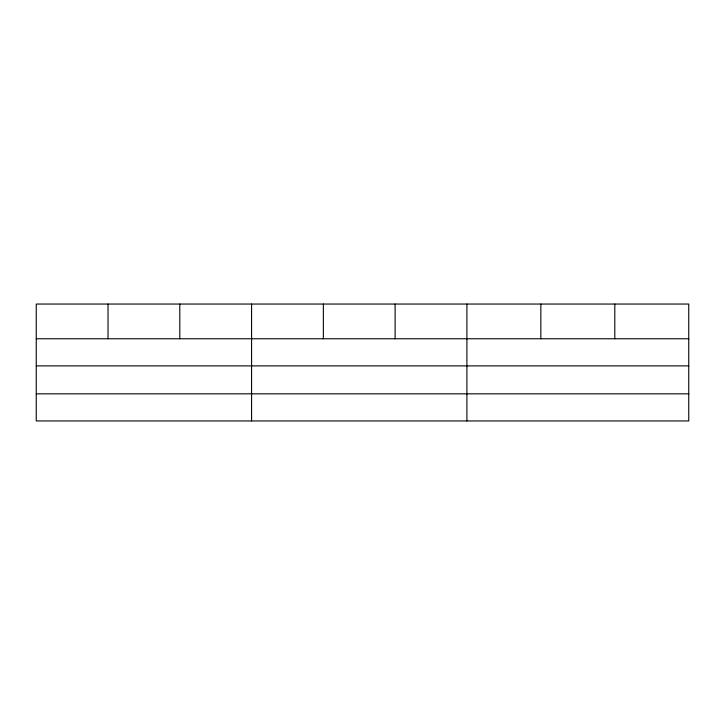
<?xml version="1.0" encoding="UTF-8"?>
<svg xmlns="http://www.w3.org/2000/svg" width="725" height="725" viewBox="0 0 725 725"><rect width="100%" height="100%" fill="white"/><g stroke="black" fill="none" stroke-linecap="round" stroke-linejoin="round"><path stroke-width="1.09" d="M688.75 365.889L688.75 304.047L36.25 304.047L36.25 420.953L688.75 420.953L688.75 365.889L36.25 365.889M36.25 338.765L688.75 338.765M36.25 393.829L688.75 393.829M614.8 304.047L614.8 338.765M540.85 304.047L540.85 338.765M466.9 304.047L466.9 420.953M395.125 304.047L395.125 338.765M323.35 304.047L323.35 338.765M251.575 304.047L251.575 420.953M179.8 304.047L179.8 338.765M108.025 304.047L108.025 338.765"/></g></svg>
